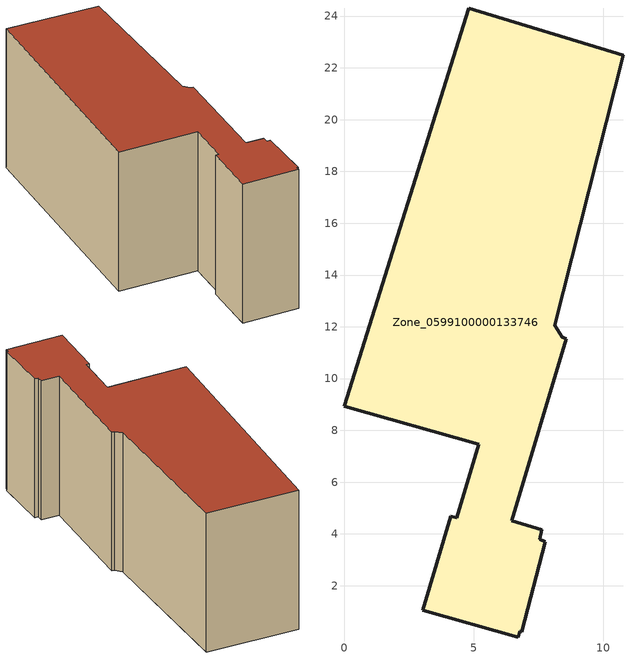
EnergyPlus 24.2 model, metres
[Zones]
Zone_0599100000133746
 floor ground (C_G): 4.35,4.62 5.2,7.47 0,8.93 4.82,24.31 10.79,22.48 8.14,12.06 8.42,11.59 8.58,11.53 6.47,4.51 7.63,4.15 7.55,3.79 7.77,3.71 6.87,0.23 6.78,0.24 6.73,0.02 3.04,1.05 4.12,4.69 z0
 wall outside (C_F): 8.14,12.06 10.79,22.48 4.82,24.31 0,8.93 5.2,7.47 4.35,4.62 4.12,4.69 3.04,1.05 6.73,0.02 6.78,0.24 6.87,0.23 7.77,3.71 7.55,3.79 7.63,4.15 6.47,4.51 8.58,11.53 8.42,11.59 8.14,12.06 z0:9.9
 roof outside (C_R): 7.63,4.15 6.47,4.51 8.58,11.53 8.42,11.59 8.14,12.06 10.79,22.48 4.82,24.31 0,8.93 5.2,7.47 4.35,4.62 4.12,4.69 3.04,1.05 6.73,0.02 6.78,0.24 6.87,0.23 7.77,3.71 7.55,3.79 z9.9
[BUILDING]
Pand.0599100000133746: North Axis=0; Terrain=City; Loads Convergence Tolerance Value=0.04; Temperature Convergence Tolerance Value=0.4; Solar Distribution=FullExterior; Maximum Number of Warmup Days=25; Minimum Number of Warmup Days=1
[Site:Location]
Rotterdam.The.Hague.AP_ZH_NLD Design_Conditions: Latitude=51.96; Longitude=4.45; Time Zone=1; Elevation=-4.5
[SITE:GROUNDTEMPERATURE:BUILDINGSURFACE]
18, 18, 18, 18, 18, 18, 18, 18, 18, 18, 18, 18
[MATERIAL] Thermal Absorptance=0.9; Solar Absorptance=0.7; Visible Absorptance=0.7
Name | Roughness | Thickness | Conductivity | Density | Specific Heat
G.TC.1946 | MediumSmooth | 0.15 | 1 | 540 | 1210
F.TC.1946 | Rough | 0.3 | 0.857143 | 1920 | 840
R.TC.1946 | MediumRough | 0.2 | 0.909091 | 1500 | 1000
[CONSTRUCTION]
C_G: G.TC.1946
C_F: F.TC.1946
C_R: R.TC.1946
[ZONE]
Zone_0599100000133746: Type=1; Multiplier=1; Ceiling Height=Autocalculate; Volume=Autocalculate; Floor Area=autocalculate; Part of Total Floor Area=Yes
[ZONEINFILTRATION:DESIGNFLOWRATE]
Infil_Zone_0599100000133746: Zone or ZoneList or Space or SpaceList=Zone_0599100000133746; Schedule=AlwaysOn; Design Flow Rate Calculation Method=Flow/Area; Flow Rate per Floor Area=0.003; Constant Term Coefficient=1; Temperature Term Coefficient=0; Velocity Term Coefficient=0; Velocity Squared Term Coefficient=0
[HVACTEMPLATE:ZONE:IDEALLOADSAIRSYSTEM]
Zone_0599100000133746: Maximum Heating Supply Air Temperature=50; Minimum Cooling Supply Air Temperature=13; Maximum Heating Supply Air Humidity Ratio=0.0156; Minimum Cooling Supply Air Humidity Ratio=0.0077; Heating Limit=NoLimit; Cooling Limit=NoLimit; Dehumidification Control Type=ConstantSensibleHeatRatio; Cooling Sensible Heat Ratio=0.7; Dehumidification Setpoint=60; Humidification Control Type=None; Humidification Setpoint=30; Outdoor Air Method=None; Outdoor Air Flow Rate per Person=0.00944; Outdoor Air Flow Rate per Zone Floor Area=0; Outdoor Air Flow Rate per Zone=0; Demand Controlled Ventilation Type=None; Outdoor Air Economizer Type=NoEconomizer; Heat Recovery Type=None; Sensible Heat Recovery Effectiveness=0.7; Latent Heat Recovery Effectiveness=0.65
[ZONECONTROL:THERMOSTAT]
ThermostatControl_Zone_0599100000133746: Zone or ZoneList=Zone_0599100000133746; Control Type Schedule=DualSetpointControlType; Control 1=Thermostat_Zone_0599100000133746; Temperature Difference Between Cutout And Setpoint=0
[THERMOSTATSETPOINT:DUALSETPOINT]
Thermostat_Zone_0599100000133746: Heating Setpoint Temperature Schedule=HeatingSetpoint_Zone_0599100000133746; Cooling Setpoint Temperature Schedule=CoolingSetpoint_Zone_0599100000133746
[SCHEDULE:COMPACT]
HeatingSetpoint_Zone_0599100000133746: Through: 12/31, For: AllDays, Until: 24:00, 21
CoolingSetpoint_Zone_0599100000133746: Through: 12/31, For: AllDays, Until: 24:00, 24
DualSetpointControlType: Through: 12/31, For: AllDays, Until: 24:00, 4
AlwaysOn: Through: 12/31, For: AllDays, Until: 24:00, 1
